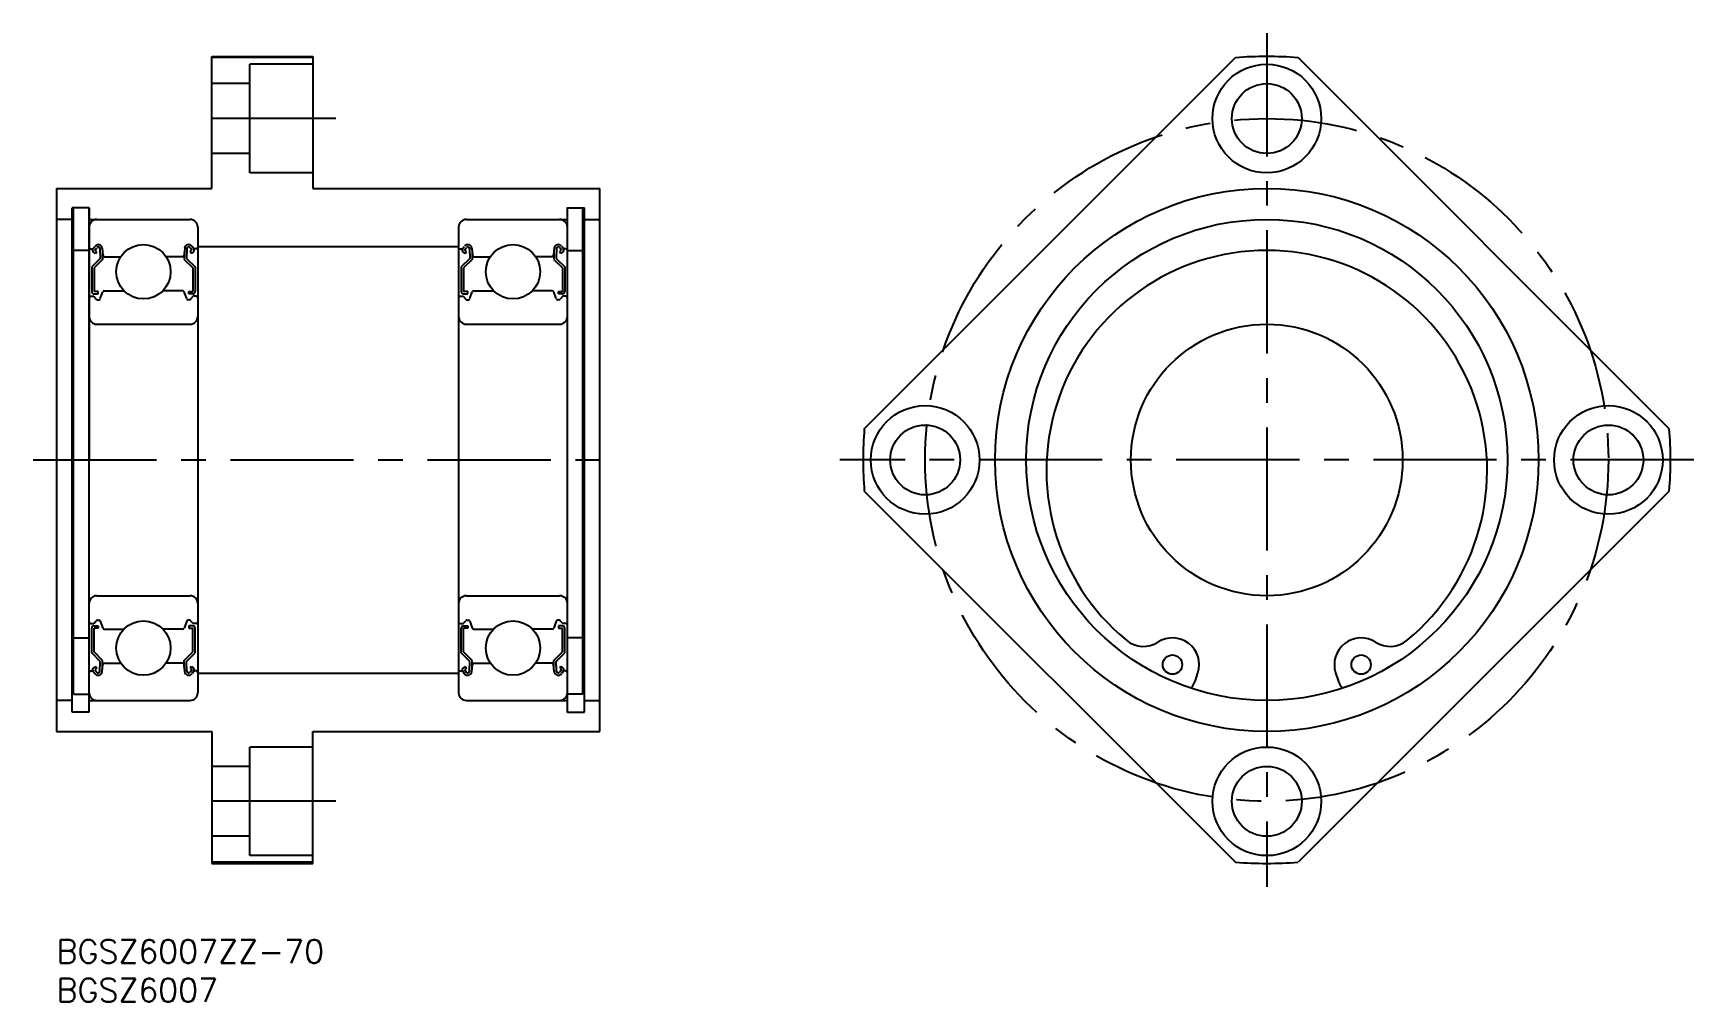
# Model space of a CAD drawing. Extents: x -3 to 211, y -8 to 117.
import ezdxf

# ---------------------------------------------------------------- set-up
doc = ezdxf.new("R2010")
doc.units = 0
doc.header["$LTSCALE"] = 0.5
doc.linetypes.add('CENTER', pattern=[50.8, 31.75, -6.35, 6.35, -6.35])
for name, color, linetype in [('MSM_CENTER', 1, 'CENTER'), ('MSM_CONTINUOUS', 7, 'CONTINUOUS'), ('MSM_PART_NUMBER', 7, 'CONTINUOUS')]:
    doc.layers.add(name, color=color, linetype=linetype)
doc.styles.get("Standard").update_dxf_attribs({"font": 'txt.shx', "height": 3, "bigfont": 'bigfont.shx'})

# ---------------------------------------------------------------- blocks, each defined once
blk = doc.blocks.new('*U6')
at = {"layer": 'MSM_PART_NUMBER'}
blk.add_text('BGSZ6007ZZ-70', height=3, dxfattribs=at).set_placement((0, -3))
blk = doc.blocks.new('*U7')
at = {"layer": 'MSM_PART_NUMBER'}
blk.add_text('BGSZ6007', height=3, dxfattribs=at).set_placement((0, -8))

msp = doc.modelspace()

# ---------------------------------------------------------------- linework, layer by layer
at = {"layer": 'MSM_CENTER'}
for p, q in [((155.89, 116.84), (155.89, 6.84)), ((36, 105.84), (17, 105.84)), ((-3, 61.84), (73, 61.84)), ((210.89, 61.84), (100.89, 61.84)), ((36, 17.84), (17, 17.84))]:
    msp.add_line(p, q, dxfattribs=at)
msp.add_circle((155.89, 61.84), 44, dxfattribs=at)
at = {"layer": 'MSM_CONTINUOUS'}
for p, q in [((20, 96.84), (20, 113.84)), ((20, 113.84), (33, 113.84)), ((33, 113.69), (20, 113.69)), ((33, 113.84), (33, 96.84)), ((104.04, 65.86), (151.87, 113.69)), ((207.73, 65.86), (159.91, 113.69)), ((24.9, 98.84), (24.9, 112.84)), ((33, 112.84), (24.9, 112.84)), ((24.9, 110.34), (20, 110.34)), ((24.9, 101.34), (20, 101.34)), ((33, 98.84), (24.9, 98.84)), ((0, 96.84), (20, 96.84)), ((0, 96.84), (0, 26.84)), ((33, 96.84), (70, 96.84)), ((70, 26.84), (70, 96.84)), ((4.2, 94.34), (2, 94.34)), ((2, 29.34), (2, 94.34)), ((2.2, 31.67, -0.5), (2.2, 94.34, -0.5)), ((4.2, 94.34), (4.2, 61.84)), ((4.2, 29.34), (4.2, 94.34)), ((65.8, 29.29), (65.8, 94.39)), ((65.8, 94.34), (68, 94.34)), ((67.8, 31.67, -0.5), (67.8, 94.34, -0.5)), ((68, 29.34), (68, 94.34)), ((2, 92.84), (0, 92.84)), ((4.2, 92.84), (17.2, 92.84)), ((52.8, 92.84), (65.8, 92.84)), ((68, 92.84), (70, 92.84)), ((18.2, 91.84), (18.2, 31.84)), ((51.8, 91.84), (51.8, 31.84)), ((4.2, 88.84), (2.2, 88.84)), ((4.4, 89.04), (4.7, 89.04)), ((5.64, 87.82), (4.54, 86.72)), ((4.7, 89.04), (4.93, 89.37)), ((5.02, 88.45), (4.77, 88.63)), ((5.94, 87.69), (4.84, 86.59)), ((4.95, 88.87), (5.18, 89.2)), ((5.19, 88.7), (4.95, 88.87)), ((5.02, 88.45), (5.19, 88.7)), ((5.6, 89.08), (5.64, 87.82)), ((5.89, 89.12), (5.97, 88.23)), ((5.94, 88.57), (5.94, 87.69)), ((6.17, 88.04), (8.29, 88.04)), ((16.23, 88.04), (14.11, 88.04)), ((16.51, 89.12), (16.43, 88.23)), ((16.46, 88.57), (16.46, 87.69)), ((16.46, 87.69), (17.56, 86.59)), ((16.8, 89.08), (16.76, 87.82)), ((16.76, 87.82), (17.86, 86.72)), ((17.21, 88.7), (17.45, 88.87)), ((17.38, 88.45), (17.21, 88.7)), ((17.45, 88.87), (17.22, 89.2)), ((17.38, 88.45), (17.63, 88.63)), ((17.7, 89.04), (17.47, 89.37)), ((18, 89.04), (17.7, 89.04)), ((18.2, 89.34), (51.8, 89.34)), ((52, 89.04), (52.3, 89.04)), ((53.24, 87.82), (52.14, 86.72)), ((52.3, 89.04), (52.53, 89.37)), ((52.62, 88.45), (52.37, 88.63)), ((53.54, 87.69), (52.44, 86.59)), ((52.55, 88.87), (52.78, 89.2)), ((52.79, 88.7), (52.55, 88.87)), ((52.62, 88.45), (52.79, 88.7)), ((53.2, 89.08), (53.24, 87.82)), ((53.49, 89.12), (53.57, 88.23)), ((53.54, 88.57), (53.54, 87.69)), ((53.77, 88.04), (55.89, 88.04)), ((63.83, 88.04), (61.71, 88.04)), ((64.11, 89.12), (64.03, 88.23)), ((64.06, 88.57), (64.06, 87.69)), ((64.06, 87.69), (65.16, 86.59)), ((64.4, 89.08), (64.36, 87.82)), ((64.36, 87.82), (65.46, 86.72)), ((64.81, 88.7), (65.05, 88.87)), ((64.98, 88.45), (64.81, 88.7)), ((65.05, 88.87), (64.82, 89.2)), ((64.98, 88.45), (65.23, 88.63)), ((65.3, 89.04), (65.07, 89.37)), ((65.6, 89.04), (65.3, 89.04)), ((65.8, 88.84), (67.8, 88.84)), ((4.54, 86.72), (4.54, 83.54)), ((4.84, 86.59), (4.84, 83.54)), ((17.56, 86.59), (17.56, 83.54)), ((17.86, 86.72), (17.86, 83.54)), ((52.14, 86.72), (52.14, 83.54)), ((52.44, 86.59), (52.44, 83.54)), ((65.16, 86.59), (65.16, 83.54)), ((65.46, 86.72), (65.46, 83.54)), ((5.36, 83.54), (4.84, 83.54)), ((5.36, 83.24), (5.36, 83.54)), ((5.63, 82.63), (5.96, 83.51)), ((6.15, 83.64), (8.7, 83.64)), ((16.25, 83.64), (13.7, 83.64)), ((16.77, 82.63), (16.44, 83.51)), ((17.04, 83.54), (17.56, 83.54)), ((17.04, 83.24), (17.04, 83.54)), ((52.96, 83.54), (52.44, 83.54)), ((52.96, 83.24), (52.96, 83.54)), ((53.23, 82.63), (53.56, 83.51)), ((53.75, 83.64), (56.3, 83.64)), ((63.85, 83.64), (61.3, 83.64)), ((64.37, 82.63), (64.04, 83.51)), ((64.64, 83.24), (64.64, 83.54)), ((64.64, 83.54), (65.16, 83.54)), ((4.4, 82.94), (4.8, 82.94)), ((4.8, 82.94), (5.12, 82.57)), ((4.84, 83.24), (5.36, 83.24)), ((5.27, 82.49), (5.45, 82.49)), ((17.13, 82.49), (16.95, 82.49)), ((17.56, 83.24), (17.04, 83.24)), ((17.6, 82.94), (17.28, 82.57)), ((18, 82.94), (17.6, 82.94)), ((52, 82.94), (52.4, 82.94)), ((52.4, 82.94), (52.72, 82.57)), ((52.44, 83.24), (52.96, 83.24)), ((52.87, 82.49), (53.05, 82.49)), ((64.73, 82.49), (64.55, 82.49)), ((65.16, 83.24), (64.64, 83.24)), ((65.2, 82.94), (64.88, 82.57)), ((65.6, 82.94), (65.2, 82.94)), ((5.2, 79.34), (17.2, 79.34)), ((52.8, 79.34), (64.8, 79.34)), ((104.04, 57.83), (151.87, 10)), ((207.73, 57.83), (159.91, 10)), ((5.2, 44.34), (17.2, 44.34)), ((52.8, 44.34), (64.8, 44.34)), ((4.4, 40.74), (4.8, 40.74)), ((4.8, 40.74), (5.12, 41.12)), ((5.27, 41.19), (5.45, 41.19)), ((5.63, 41.06), (5.96, 40.18)), ((16.77, 41.06), (16.44, 40.18)), ((17.13, 41.19), (16.95, 41.19)), ((17.6, 40.74), (17.28, 41.12)), ((18, 40.74), (17.6, 40.74)), ((52, 40.74), (52.4, 40.74)), ((52.4, 40.74), (52.72, 41.12)), ((52.87, 41.19), (53.05, 41.19)), ((53.23, 41.06), (53.56, 40.18)), ((64.37, 41.06), (64.04, 40.18)), ((64.73, 41.19), (64.55, 41.19)), ((65.2, 40.74), (64.88, 41.12)), ((65.6, 40.74), (65.2, 40.74)), ((2.2, 38.91), (4.2, 38.91)), ((4.54, 36.97), (4.54, 40.14)), ((4.84, 40.44), (5.36, 40.44)), ((4.84, 37.09), (4.84, 40.14)), ((5.36, 40.14), (4.84, 40.14)), ((5.36, 40.44), (5.36, 40.14)), ((6.15, 40.04), (8.7, 40.04)), ((16.25, 40.04), (13.7, 40.04)), ((17.56, 40.44), (17.04, 40.44)), ((17.04, 40.44), (17.04, 40.14)), ((17.04, 40.14), (17.56, 40.14)), ((17.56, 37.09), (17.56, 40.14)), ((17.86, 36.97), (17.86, 40.14)), ((52.14, 36.97), (52.14, 40.14)), ((52.44, 40.44), (52.96, 40.44)), ((52.44, 37.09), (52.44, 40.14)), ((52.96, 40.14), (52.44, 40.14)), ((52.96, 40.44), (52.96, 40.14)), ((53.75, 40.04), (56.3, 40.04)), ((63.85, 40.04), (61.3, 40.04)), ((64.64, 40.44), (64.64, 40.14)), ((65.16, 40.44), (64.64, 40.44)), ((64.64, 40.14), (65.16, 40.14)), ((65.16, 37.09), (65.16, 40.14)), ((65.46, 36.97), (65.46, 40.14)), ((67.8, 38.91), (65.8, 38.91)), ((5.64, 35.87), (4.54, 36.97)), ((5.94, 35.99), (4.84, 37.09)), ((16.46, 35.99), (17.56, 37.09)), ((16.76, 35.87), (17.86, 36.97)), ((53.24, 35.87), (52.14, 36.97)), ((53.54, 35.99), (52.44, 37.09)), ((64.06, 35.99), (65.16, 37.09)), ((64.36, 35.87), (65.46, 36.97)), ((4.4, 34.64), (4.7, 34.64)), ((4.7, 34.64), (4.93, 34.31)), ((5.02, 35.23), (4.77, 35.06)), ((5.19, 34.99), (4.95, 34.82)), ((4.95, 34.82), (5.18, 34.49)), ((5.02, 35.23), (5.19, 34.99)), ((5.6, 34.61), (5.64, 35.87)), ((5.89, 34.57), (5.97, 35.46)), ((5.94, 35.12), (5.94, 35.99)), ((6.17, 35.64), (8.29, 35.64)), ((16.23, 35.64), (14.11, 35.64)), ((16.51, 34.57), (16.43, 35.46)), ((16.46, 35.12), (16.46, 35.99)), ((16.8, 34.61), (16.76, 35.87)), ((17.38, 35.23), (17.21, 34.99)), ((17.21, 34.99), (17.45, 34.82)), ((17.45, 34.82), (17.22, 34.49)), ((17.38, 35.23), (17.63, 35.06)), ((17.7, 34.64), (17.47, 34.31)), ((18, 34.64), (17.7, 34.64)), ((18.2, 34.34), (51.8, 34.34)), ((52, 34.64), (52.3, 34.64)), ((52.3, 34.64), (52.53, 34.31)), ((52.62, 35.23), (52.37, 35.06)), ((52.79, 34.99), (52.55, 34.82)), ((52.55, 34.82), (52.78, 34.49)), ((52.62, 35.23), (52.79, 34.99)), ((53.2, 34.61), (53.24, 35.87)), ((53.49, 34.57), (53.57, 35.46)), ((53.54, 35.12), (53.54, 35.99)), ((53.77, 35.64), (55.89, 35.64)), ((63.83, 35.64), (61.71, 35.64)), ((64.11, 34.57), (64.03, 35.46)), ((64.06, 35.12), (64.06, 35.99)), ((64.4, 34.61), (64.36, 35.87)), ((64.98, 35.23), (64.81, 34.99)), ((64.81, 34.99), (65.05, 34.82)), ((65.05, 34.82), (64.82, 34.49)), ((64.98, 35.23), (65.23, 35.06)), ((65.3, 34.64), (65.07, 34.31)), ((65.6, 34.64), (65.3, 34.64)), ((146.7, 33.4), (147.02, 34.4)), ((164.76, 34.4), (165.08, 33.4)), ((2, 30.84), (0, 30.84)), ((2.2, 31.67), (4.2, 31.67)), ((4.2, 30.84), (17.2, 30.84)), ((8.25, 30.84), (8.25, 30.84)), ((52.8, 30.84), (65.8, 30.84)), ((55.85, 30.84), (55.85, 30.84)), ((67.8, 31.67), (65.8, 31.67)), ((68, 30.84), (70, 30.84)), ((4.2, 29.34), (2, 29.34)), ((65.8, 29.34), (68, 29.34)), ((0, 26.84), (20, 26.84)), ((20, 26.84), (20, 9.84)), ((33, 26.84), (70, 26.84)), ((33, 9.84), (33, 26.84)), ((24.9, 10.84), (24.9, 24.84)), ((33, 24.84), (24.9, 24.84)), ((24.9, 22.34), (20, 22.34)), ((24.9, 13.34), (20, 13.34)), ((33, 10.84), (24.9, 10.84)), ((33, 10), (20, 10)), ((20, 9.84), (33, 9.84))]:
    msp.add_line(p, q, dxfattribs=at)
for centre, radius in [((155.89, 105.84), 7), ((155.89, 105.84), 4.5), ((155.89, 61.84), 35), ((155.89, 61.84), 31), ((11.2, 86.09), 3.5), ((58.8, 86.09), 3.5), ((155.89, 61.84), 17.5), ((111.89, 61.84), 7), ((199.89, 61.84), 7), ((111.89, 61.84), 4.5), ((199.89, 61.84), 4.5), ((11.2, 37.59), 3.5), ((58.8, 37.59), 3.5), ((143.74, 35.46), 1.25), ((168.04, 35.46), 1.25), ((155.89, 17.84), 7), ((155.89, 17.84), 4.5)]:
    msp.add_circle(centre, radius, dxfattribs=at)
for centre, radius, start, end in [((155.89, 61.84), 52, 85.5697, 94.4303), ((5.2, 91.84), 1, 90, 180), ((17.2, 91.84), 1, 0, 90), ((52.8, 91.84), 1, 90, 180), ((64.8, 91.84), 1, 0, 90), ((4.4, 89.24), 0.2, 180, 270), ((4.95, 88.87), 0.3, 144.9356, 235.0377), ((5.37, 89.07), 0.53, 5.0651, 144.9356), ((5.37, 89.07), 0.23, 2.1311, 144.9356), ((6.17, 88.24), 0.2, 185.0651, 270), ((16.23, 88.24), 0.2, 270, 354.9349), ((17.03, 89.07), 0.53, 35.0644, 174.9349), ((17.03, 89.07), 0.23, 35.0644, 177.8689), ((17.45, 88.87), 0.3, 304.9623, 35.0644), ((18, 89.24), 0.2, 270, 0), ((52, 89.24), 0.2, 180, 270), ((52.55, 88.87), 0.3, 144.9356, 235.0377), ((52.97, 89.07), 0.53, 5.0651, 144.9356), ((52.97, 89.07), 0.23, 2.1311, 144.9356), ((53.77, 88.24), 0.2, 185.0651, 270), ((63.83, 88.24), 0.2, 270, 354.9349), ((64.63, 89.07), 0.53, 35.0644, 174.9349), ((64.63, 89.07), 0.23, 35.0644, 177.8689), ((65.05, 88.87), 0.3, 304.9623, 35.0644), ((65.6, 89.24), 0.2, 270, 0), ((155.89, 60.47), 28.38, 309.5855, 230.4145), ((4.84, 83.54), 0.3, 180, 270), ((6.15, 83.44), 0.2, 90, 159.9703), ((16.25, 83.44), 0.2, 20.0297, 90), ((17.56, 83.54), 0.3, 270, 0), ((52.44, 83.54), 0.3, 180, 270), ((53.75, 83.44), 0.2, 90, 159.9703), ((63.85, 83.44), 0.2, 20.0297, 90), ((65.16, 83.54), 0.3, 270, 0), ((4.4, 82.74), 0.2, 90, 180), ((5.27, 82.69), 0.2, 219.9991, 270), ((5.45, 82.69), 0.2, 270, 339.9703), ((16.95, 82.69), 0.2, 200.0297, 270), ((17.13, 82.69), 0.2, 270, 320.0009), ((18, 82.74), 0.2, 0, 90), ((52, 82.74), 0.2, 90, 180), ((52.87, 82.69), 0.2, 219.9991, 270), ((53.05, 82.69), 0.2, 270, 339.9703), ((64.55, 82.69), 0.2, 200.0297, 270), ((64.73, 82.69), 0.2, 270, 320.0009), ((65.6, 82.74), 0.2, 0, 90), ((5.2, 80.34), 1, 180, 270), ((17.2, 80.34), 1, 270, 0), ((52.8, 80.34), 1, 180, 270), ((64.8, 80.34), 1, 270, 0), ((155.89, 61.84), 52, 175.5697, 184.4303), ((155.89, 61.84), 52, 355.5697, 4.4303), ((5.2, 43.34), 1, 90, 180), ((17.2, 43.34), 1, 0, 90), ((52.8, 43.34), 1, 90, 180), ((64.8, 43.34), 1, 0, 90), ((4.4, 40.94), 0.2, 180, 270), ((5.27, 40.99), 0.2, 90, 140.0009), ((5.45, 40.99), 0.2, 20.0297, 90), ((16.95, 40.99), 0.2, 90, 159.9703), ((17.13, 40.99), 0.2, 39.9991, 90), ((18, 40.94), 0.2, 270, 0), ((52, 40.94), 0.2, 180, 270), ((52.87, 40.99), 0.2, 90, 140.0009), ((53.05, 40.99), 0.2, 20.0297, 90), ((64.55, 40.99), 0.2, 90, 159.9703), ((64.73, 40.99), 0.2, 39.9991, 90), ((65.6, 40.94), 0.2, 270, 0), ((4.84, 40.14), 0.3, 90, 180), ((6.15, 40.24), 0.2, 200.0297, 270), ((16.25, 40.24), 0.2, 270, 339.9703), ((17.56, 40.14), 0.3, 0, 90), ((52.44, 40.14), 0.3, 90, 180), ((53.75, 40.24), 0.2, 200.0297, 270), ((63.85, 40.24), 0.2, 270, 339.9703), ((65.16, 40.14), 0.3, 0, 90), ((140.01, 41.26), 3.45, 230.4145, 302.7519), ((143.74, 35.46), 3.45, 342.0968, 122.7519), ((168.04, 35.46), 3.45, 57.2481, 197.9032), ((171.77, 41.26), 3.45, 237.2481, 309.5855), ((4.4, 34.44), 0.2, 90, 180), ((4.95, 34.82), 0.3, 124.9623, 215.0644), ((5.37, 34.62), 0.53, 215.0644, 354.9349), ((5.37, 34.62), 0.23, 215.0644, 357.8689), ((6.17, 35.44), 0.2, 90, 174.9349), ((16.23, 35.44), 0.2, 5.0651, 90), ((17.03, 34.62), 0.53, 185.0651, 324.9356), ((17.03, 34.62), 0.23, 182.1311, 324.9356), ((17.45, 34.82), 0.3, 324.9356, 55.0377), ((18, 34.44), 0.2, 0, 90), ((52, 34.44), 0.2, 90, 180), ((52.55, 34.82), 0.3, 124.9623, 215.0644), ((52.97, 34.62), 0.53, 215.0644, 354.9349), ((52.97, 34.62), 0.23, 215.0644, 357.8689), ((53.77, 35.44), 0.2, 90, 174.9349), ((63.83, 35.44), 0.2, 5.0651, 90), ((64.63, 34.62), 0.53, 185.0651, 324.9356), ((64.63, 34.62), 0.23, 182.1311, 324.9356), ((65.05, 34.82), 0.3, 324.9356, 55.0377), ((65.6, 34.44), 0.2, 0, 90), ((144.32, 34.17), 2.5, 315.909, 342.0968), ((167.46, 34.17), 2.5, 197.9032, 224.091), ((5.2, 31.84), 1, 180, 270), ((17.2, 31.84), 1, 270, 0), ((52.8, 31.84), 1, 180, 270), ((64.8, 31.84), 1, 270, 0), ((155.89, 61.84), 52, 265.5697, 274.4303)]:
    msp.add_arc(centre, radius, start, end, dxfattribs=at)

# ---------------------------------------------------------------- block references
for name in ['*U6', '*U7']:
    msp.add_blockref(name, (0, 0), dxfattribs=at)

doc.saveas('drawing.dxf')
